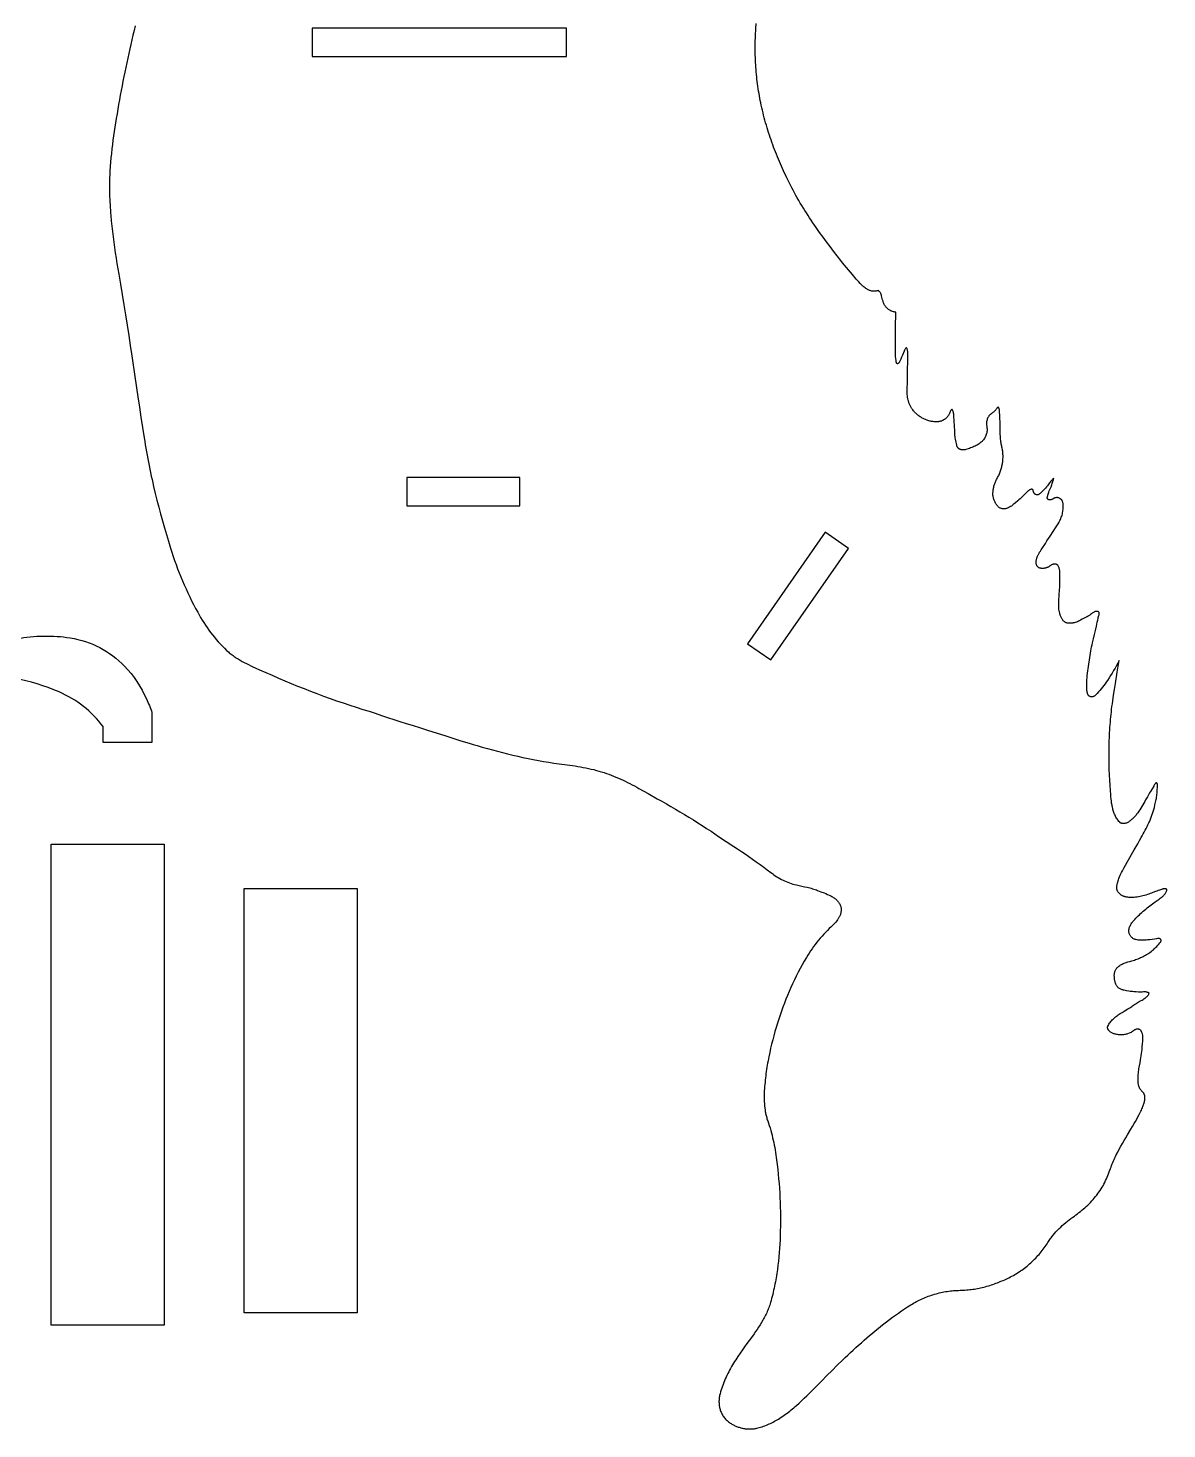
# Model space of a CAD drawing. Extents: x -1625 to 1409, y -1122 to 1412.
# Drawn here: x 163 to 646, y -1112 to -517 of the extents above; entities that cross this region are included whole.
import ezdxf

# ---------------------------------------------------------------- set-up
doc = ezdxf.new("R2010")
doc.units = 0
doc.header["$MEASUREMENT"] = 0
doc.layers.get('0').update_dxf_attribs({"linetype": 'CONTINUOUS'})

msp = doc.modelspace()

# ---------------------------------------------------------------- linework, layer by layer
msp.add_lwpolyline([(208.51, -516.53), (208.04, -518.48), (207.57, -520.43), (207.12, -522.38), (206.67, -524.33), (206.23, -526.28), (205.79, -528.23), (205.37, -530.19), (204.95, -532.15), (204.54, -534.11), (204.13, -536.07), (203.74, -538.03), (203.35, -539.99), (202.96, -541.96), (202.59, -543.93), (202.22, -545.89), (201.86, -547.86), (201.5, -549.83), (201.16, -551.81), (200.82, -553.78), (200.49, -555.75), (200.18, -557.6), (199.89, -559.44), (199.61, -561.29), (199.34, -563.14), (199.08, -565), (198.84, -566.85), (198.62, -568.71), (198.41, -570.56), (198.23, -572.42), (198.06, -574.28), (197.92, -576.15), (197.81, -578.01), (197.72, -579.88), (197.69, -580.81), (197.66, -581.75), (197.64, -582.68), (197.63, -583.62), (197.62, -584.55), (197.63, -585.49), (197.64, -586.63), (197.66, -587.78), (197.69, -588.92), (197.74, -590.06), (197.79, -591.2), (197.84, -592.35), (197.91, -593.49), (197.99, -594.63), (198.07, -595.77), (198.16, -596.9), (198.36, -599.18), (198.59, -601.45), (198.84, -603.73), (199.12, -605.99), (199.42, -608.26), (199.74, -610.52), (200.08, -612.79), (200.43, -615.04), (200.8, -617.3), (201.18, -619.56), (201.58, -621.81), (202.32, -626.13), (203.05, -630.46), (203.76, -634.79), (204.45, -639.12), (205.13, -643.46), (205.8, -647.8), (206.46, -652.14), (207.11, -656.48), (208.39, -665.17), (209.68, -673.85), (210.33, -678.19), (210.98, -682.53), (211.65, -686.87), (212.32, -691.2), (212.56, -692.69), (212.81, -694.17), (213.06, -695.65), (213.32, -697.14), (213.59, -698.62), (213.87, -700.1), (214.15, -701.58), (214.45, -703.05), (214.75, -704.53), (215.05, -706), (215.37, -707.48), (215.69, -708.95), (216.02, -710.42), (216.36, -711.89), (217.05, -714.82), (217.77, -717.74), (218.51, -720.66), (219.29, -723.57), (220.08, -726.48), (220.9, -729.38), (221.75, -732.27), (222.61, -735.15), (223.5, -738.02), (224.07, -739.78), (224.65, -741.54), (225.26, -743.29), (225.88, -745.04), (226.53, -746.77), (227.2, -748.5), (227.89, -750.23), (228.6, -751.94), (229.33, -753.64), (230.08, -755.34), (230.85, -757.03), (231.65, -758.7), (232.46, -760.36), (233.3, -762.02), (234.15, -763.66), (235.03, -765.29), (235.65, -766.39), (236.29, -767.49), (236.95, -768.58), (237.63, -769.65), (238.32, -770.72), (239.04, -771.77), (239.78, -772.8), (240.53, -773.83), (241.31, -774.84), (242.11, -775.83), (242.92, -776.81), (243.76, -777.76), (244.61, -778.71), (245.49, -779.63), (246.38, -780.53), (247.3, -781.42), (247.67, -781.77), (248.05, -782.1), (248.43, -782.43), (248.82, -782.75), (249.22, -783.06), (249.62, -783.37), (250.03, -783.67), (250.44, -783.96), (250.86, -784.25), (251.28, -784.53), (252.14, -785.07), (253.01, -785.59), (253.89, -786.09), (254.79, -786.57), (255.69, -787.03), (256.6, -787.49), (257.52, -787.93), (258.44, -788.36), (259.37, -788.79), (261.21, -789.63), (263.89, -790.83), (266.58, -792.01), (269.28, -793.18), (271.98, -794.33), (274.7, -795.46), (277.42, -796.57), (280.15, -797.67), (282.89, -798.74), (285.64, -799.78), (288.4, -800.81), (291.16, -801.82), (293.94, -802.8), (296.72, -803.75), (299.5, -804.68), (302.3, -805.59), (305.11, -806.47), (307.73, -807.29), (310.34, -808.13), (312.96, -808.99), (315.57, -809.85), (318.18, -810.7), (320.79, -811.56), (323.41, -812.4), (326.03, -813.22), (329.48, -814.29), (332.93, -815.38), (339.81, -817.58), (343.26, -818.68), (346.7, -819.76), (350.16, -820.82), (351.89, -821.34), (353.62, -821.85), (355.75, -822.46), (357.9, -823.07), (360.04, -823.66), (362.19, -824.23), (364.35, -824.79), (366.51, -825.33), (368.67, -825.85), (370.84, -826.35), (373.01, -826.83), (375.19, -827.29), (377.37, -827.73), (379.56, -828.14), (381.75, -828.53), (383.95, -828.89), (386.15, -829.22), (387.25, -829.38), (388.35, -829.53), (390.63, -829.83), (392.9, -830.14), (394.03, -830.31), (395.16, -830.48), (396.3, -830.67), (397.42, -830.86), (398.55, -831.07), (399.67, -831.29), (400.79, -831.52), (401.91, -831.77), (403.03, -832.04), (404.14, -832.33), (405.24, -832.64), (406.34, -832.97), (407.38, -833.3), (408.41, -833.65), (409.43, -834.02), (410.45, -834.4), (411.46, -834.8), (412.46, -835.21), (413.46, -835.63), (414.45, -836.07), (415.44, -836.52), (416.41, -836.98), (417.39, -837.46), (418.36, -837.94), (419.32, -838.44), (420.28, -838.94), (421.24, -839.46), (422.19, -839.98), (426.08, -842.16), (429.95, -844.35), (431.89, -845.45), (433.82, -846.56), (435.74, -847.67), (437.66, -848.79), (439.58, -849.93), (441.48, -851.07), (443.38, -852.22), (445.28, -853.39), (447.16, -854.57), (449.04, -855.76), (450.91, -856.97), (452.77, -858.2), (455.99, -860.33), (459.22, -862.46), (462.44, -864.59), (464.04, -865.66), (465.64, -866.73), (467.24, -867.81), (468.83, -868.9), (470.41, -870), (471.99, -871.11), (473.55, -872.24), (475.11, -873.38), (476.65, -874.54), (478.18, -875.71), (478.79, -876.16), (479.4, -876.61), (480.03, -877.03), (480.67, -877.45), (481.31, -877.84), (481.97, -878.22), (482.64, -878.58), (483.31, -878.92), (484, -879.25), (484.69, -879.55), (485.39, -879.84), (486.09, -880.1), (486.81, -880.34), (487.53, -880.57), (488.25, -880.76), (488.98, -880.94), (490.11, -881.19), (491.27, -881.43), (492.43, -881.68), (493.59, -881.95), (494.17, -882.09), (494.74, -882.23), (495.3, -882.38), (495.86, -882.54), (496.4, -882.71), (496.93, -882.88), (497.45, -883.07), (497.95, -883.27), (498.62, -883.53), (499.31, -883.8), (500.75, -884.34), (501.48, -884.63), (502.21, -884.94), (502.92, -885.27), (503.28, -885.44), (503.62, -885.62), (503.96, -885.81), (504.3, -886), (504.62, -886.21), (504.94, -886.42), (505.25, -886.64), (505.54, -886.88), (505.83, -887.12), (506.1, -887.37), (506.36, -887.64), (506.6, -887.92), (506.83, -888.21), (507.04, -888.52), (507.23, -888.84), (507.41, -889.17), (507.57, -889.52), (507.7, -889.88), (507.79, -890.16), (507.86, -890.44), (507.91, -890.72), (507.95, -891), (507.97, -891.28), (507.97, -891.56), (507.96, -891.84), (507.94, -892.12), (507.9, -892.39), (507.85, -892.67), (507.79, -892.94), (507.72, -893.21), (507.63, -893.48), (507.53, -893.74), (507.42, -894.01), (507.31, -894.27), (507.18, -894.53), (507.04, -894.78), (506.9, -895.04), (506.75, -895.28), (506.59, -895.53), (506.42, -895.77), (506.08, -896.24), (505.71, -896.69), (505.32, -897.13), (504.93, -897.54), (504.53, -897.93), (503.73, -898.69), (502.94, -899.46), (502.15, -900.25), (501.38, -901.06), (500.61, -901.88), (499.86, -902.71), (499.12, -903.56), (498.39, -904.42), (497.68, -905.29), (496.98, -906.18), (496.3, -907.08), (495.64, -907.99), (495, -908.91), (494.38, -909.84), (493.78, -910.79), (493.2, -911.74), (492.31, -913.29), (491.44, -914.85), (490.58, -916.43), (489.75, -918.02), (488.94, -919.62), (488.15, -921.24), (487.39, -922.87), (486.64, -924.5), (485.92, -926.15), (485.22, -927.81), (484.54, -929.47), (483.89, -931.15), (483.26, -932.83), (482.65, -934.52), (482.06, -936.21), (481.5, -937.91), (480.94, -939.65), (480.41, -941.39), (479.9, -943.14), (479.41, -944.91), (478.94, -946.67), (478.49, -948.45), (478.06, -950.23), (477.67, -952.02), (477.29, -953.81), (476.95, -955.6), (476.79, -956.5), (476.63, -957.41), (476.48, -958.31), (476.34, -959.21), (476.21, -960.11), (476.09, -961.02), (475.97, -961.92), (475.86, -962.83), (475.76, -963.74), (475.67, -964.64), (475.58, -965.55), (475.5, -966.46), (475.44, -967.37), (475.38, -968.29), (475.34, -969.21), (475.31, -970.13), (475.3, -971.05), (475.31, -971.97), (475.34, -972.89), (475.39, -973.81), (475.47, -974.73), (475.57, -975.64), (475.7, -976.55), (475.77, -977), (475.85, -977.45), (475.94, -977.9), (476.04, -978.35), (476.14, -978.79), (476.26, -979.24), (476.38, -979.68), (476.51, -980.12), (476.65, -980.56), (476.8, -981), (477.14, -982.01), (477.47, -983.03), (477.79, -984.05), (478.09, -985.08), (478.37, -986.1), (478.64, -987.14), (478.89, -988.17), (479.13, -989.21), (479.36, -990.25), (479.57, -991.3), (479.77, -992.34), (479.96, -993.39), (480.13, -994.45), (480.3, -995.5), (480.45, -996.56), (480.59, -997.62), (480.84, -999.62), (481.07, -1001.62), (481.28, -1003.62), (481.46, -1005.62), (481.63, -1007.63), (481.77, -1009.63), (481.9, -1011.64), (482, -1013.65), (482.09, -1015.66), (482.15, -1017.67), (482.19, -1019.68), (482.22, -1021.69), (482.22, -1023.7), (482.21, -1025.71), (482.17, -1027.73), (482.12, -1029.74), (482.05, -1031.54), (481.97, -1033.34), (481.86, -1035.13), (481.72, -1036.93), (481.56, -1038.71), (481.38, -1040.5), (481.17, -1042.28), (480.94, -1044.06), (480.68, -1045.83), (480.54, -1046.72), (480.39, -1047.6), (480.23, -1048.49), (480.07, -1049.37), (479.9, -1050.25), (479.72, -1051.13), (479.54, -1052.01), (479.34, -1052.89), (479.14, -1053.77), (478.93, -1054.64), (478.72, -1055.52), (478.49, -1056.39), (478.26, -1057.26), (478.01, -1058.13), (477.85, -1058.69), (477.67, -1059.24), (477.49, -1059.79), (477.29, -1060.34), (477.08, -1060.88), (476.86, -1061.41), (476.63, -1061.94), (476.39, -1062.47), (476.15, -1063), (475.89, -1063.52), (475.63, -1064.03), (475.36, -1064.54), (475.09, -1065.05), (474.8, -1065.56), (474.22, -1066.56), (473.61, -1067.55), (472.98, -1068.53), (472.34, -1069.49), (471.68, -1070.45), (471.01, -1071.4), (470.34, -1072.34), (468.99, -1074.2), (468.02, -1075.53), (467.04, -1076.88), (466.07, -1078.25), (465.11, -1079.63), (464.17, -1081.02), (463.7, -1081.72), (463.25, -1082.43), (462.8, -1083.14), (462.35, -1083.86), (461.92, -1084.58), (461.49, -1085.31), (461.07, -1086.04), (460.67, -1086.77), (460.27, -1087.51), (459.88, -1088.25), (459.51, -1089), (459.15, -1089.76), (458.81, -1090.52), (458.47, -1091.28), (458.16, -1092.05), (457.86, -1092.83), (457.57, -1093.61), (457.3, -1094.4), (457.05, -1095.19), (456.82, -1095.99), (456.61, -1096.8), (456.42, -1097.61), (456.34, -1097.99), (456.28, -1098.37), (456.22, -1098.75), (456.18, -1099.14), (456.16, -1099.53), (456.14, -1099.92), (456.14, -1100.31), (456.16, -1100.7), (456.18, -1101.09), (456.22, -1101.48), (456.27, -1101.87), (456.33, -1102.25), (456.41, -1102.63), (456.49, -1103.01), (456.59, -1103.38), (456.71, -1103.74), (456.85, -1104.16), (457.01, -1104.57), (457.2, -1104.97), (457.4, -1105.36), (457.61, -1105.75), (457.85, -1106.13), (458.09, -1106.49), (458.36, -1106.85), (458.63, -1107.2), (458.93, -1107.54), (459.23, -1107.86), (459.55, -1108.17), (459.88, -1108.46), (460.22, -1108.74), (460.57, -1109.01), (460.94, -1109.26), (461.25, -1109.46), (461.58, -1109.66), (461.91, -1109.84), (462.24, -1110.02), (462.58, -1110.19), (462.93, -1110.36), (463.27, -1110.51), (463.63, -1110.66), (463.98, -1110.79), (464.34, -1110.92), (464.7, -1111.04), (465.07, -1111.15), (465.43, -1111.26), (465.8, -1111.35), (466.17, -1111.43), (466.55, -1111.51), (466.92, -1111.57), (467.3, -1111.63), (467.68, -1111.67), (468.06, -1111.71), (468.44, -1111.74), (468.82, -1111.75), (469.2, -1111.76), (469.57, -1111.75), (469.95, -1111.74), (470.33, -1111.72), (470.71, -1111.68), (471.09, -1111.63), (471.46, -1111.58), (471.84, -1111.51), (472.21, -1111.43), (472.58, -1111.34), (473.2, -1111.17), (473.82, -1110.99), (474.43, -1110.8), (475.04, -1110.59), (475.64, -1110.37), (476.24, -1110.14), (476.83, -1109.9), (477.42, -1109.64), (478, -1109.38), (478.58, -1109.1), (479.15, -1108.81), (479.72, -1108.51), (480.28, -1108.2), (480.84, -1107.88), (481.39, -1107.54), (481.94, -1107.2), (482.57, -1106.79), (483.19, -1106.37), (483.8, -1105.94), (484.41, -1105.51), (485.01, -1105.06), (485.61, -1104.61), (486.19, -1104.15), (486.78, -1103.68), (487.35, -1103.21), (487.93, -1102.73), (488.49, -1102.24), (489.06, -1101.75), (490.17, -1100.75), (491.26, -1099.74), (492.35, -1098.7), (493.42, -1097.66), (494.48, -1096.6), (495.54, -1095.54), (497.64, -1093.41), (499.74, -1091.28), (501.93, -1089.08), (504.13, -1086.89), (506.34, -1084.71), (508.57, -1082.55), (509.69, -1081.47), (510.82, -1080.4), (511.95, -1079.34), (513.08, -1078.28), (514.23, -1077.23), (515.37, -1076.19), (516.53, -1075.15), (517.69, -1074.13), (518.86, -1073.11), (520.04, -1072.1), (521.22, -1071.09), (522.41, -1070.1), (523.61, -1069.12), (524.82, -1068.15), (526.04, -1067.19), (527.27, -1066.24), (528.51, -1065.31), (529.75, -1064.39), (531.01, -1063.48), (532.28, -1062.58), (533.56, -1061.7), (534.85, -1060.83), (536.15, -1059.98), (537.46, -1059.14), (538.05, -1058.77), (538.65, -1058.42), (539.25, -1058.07), (539.86, -1057.74), (540.48, -1057.42), (541.1, -1057.11), (541.72, -1056.8), (542.35, -1056.51), (542.99, -1056.23), (543.63, -1055.97), (544.27, -1055.71), (544.92, -1055.46), (545.57, -1055.23), (546.22, -1055), (546.88, -1054.79), (547.54, -1054.59), (548.21, -1054.4), (548.87, -1054.22), (549.55, -1054.05), (550.22, -1053.89), (550.9, -1053.75), (551.57, -1053.62), (552.26, -1053.49), (552.94, -1053.38), (553.62, -1053.28), (554.31, -1053.2), (555, -1053.12), (555.69, -1053.06), (556.38, -1053), (557.07, -1052.96), (557.77, -1052.94), (558.46, -1052.92), (559.13, -1052.9), (559.81, -1052.88), (560.48, -1052.84), (561.15, -1052.79), (561.82, -1052.73), (562.49, -1052.65), (563.15, -1052.57), (563.82, -1052.48), (564.49, -1052.38), (565.15, -1052.27), (565.81, -1052.14), (566.47, -1052.01), (567.13, -1051.87), (567.79, -1051.72), (568.44, -1051.56), (569.1, -1051.39), (569.75, -1051.21), (570.4, -1051.02), (571.04, -1050.83), (571.69, -1050.62), (572.33, -1050.41), (572.96, -1050.19), (573.6, -1049.96), (574.23, -1049.72), (574.86, -1049.48), (575.48, -1049.23), (576.1, -1048.97), (576.72, -1048.71), (577.33, -1048.43), (577.94, -1048.15), (578.54, -1047.87), (579.15, -1047.58), (579.77, -1047.26), (580.39, -1046.93), (581.01, -1046.59), (581.62, -1046.24), (582.23, -1045.88), (582.82, -1045.51), (583.42, -1045.13), (584, -1044.73), (584.58, -1044.33), (585.16, -1043.92), (585.72, -1043.49), (586.28, -1043.06), (586.83, -1042.62), (587.38, -1042.16), (587.92, -1041.7), (588.44, -1041.23), (588.97, -1040.75), (589.48, -1040.26), (589.98, -1039.76), (590.48, -1039.26), (590.96, -1038.74), (591.44, -1038.22), (591.91, -1037.69), (592.37, -1037.15), (592.82, -1036.6), (593.26, -1036.05), (593.69, -1035.49), (594.11, -1034.92), (594.52, -1034.34), (594.92, -1033.76), (595.3, -1033.17), (595.68, -1032.58), (595.93, -1032.18), (596.19, -1031.78), (596.46, -1031.39), (596.73, -1031.01), (597, -1030.63), (597.29, -1030.25), (597.87, -1029.51), (598.47, -1028.79), (599.09, -1028.09), (599.74, -1027.4), (600.4, -1026.73), (601.08, -1026.08), (601.77, -1025.44), (602.48, -1024.82), (603.21, -1024.21), (603.94, -1023.62), (604.69, -1023.04), (605.45, -1022.48), (606.21, -1021.93), (606.88, -1021.46), (607.54, -1020.97), (608.19, -1020.48), (608.84, -1019.98), (609.48, -1019.47), (610.11, -1018.95), (610.73, -1018.42), (611.35, -1017.88), (611.95, -1017.33), (612.55, -1016.77), (613.13, -1016.19), (613.7, -1015.61), (614.27, -1015.02), (614.82, -1014.41), (615.35, -1013.8), (615.88, -1013.17), (616.38, -1012.54), (616.86, -1011.9), (617.33, -1011.25), (617.78, -1010.59), (618.22, -1009.91), (618.64, -1009.23), (619.04, -1008.54), (619.43, -1007.84), (619.8, -1007.12), (620.16, -1006.41), (620.5, -1005.68), (620.83, -1004.95), (621.14, -1004.21), (621.43, -1003.46), (621.71, -1002.7), (621.98, -1001.95), (622.2, -1001.29), (622.44, -1000.63), (622.69, -999.98), (622.95, -999.33), (623.22, -998.68), (623.49, -998.04), (623.78, -997.41), (624.07, -996.77), (624.37, -996.14), (624.67, -995.51), (625.3, -994.27), (625.96, -993.03), (626.63, -991.81), (627.31, -990.59), (628.01, -989.37), (628.72, -988.17), (629.44, -986.96), (630.87, -984.56), (631.58, -983.37), (632.28, -982.17), (632.82, -981.24), (633.35, -980.3), (633.87, -979.35), (634.37, -978.39), (634.85, -977.43), (635.08, -976.94), (635.3, -976.45), (635.52, -975.97), (635.72, -975.48), (635.92, -974.99), (636.11, -974.49), (636.23, -974.14), (636.36, -973.77), (636.47, -973.39), (636.58, -973.01), (636.67, -972.62), (636.75, -972.23), (636.8, -971.84), (636.83, -971.46), (636.83, -971.26), (636.83, -971.07), (636.81, -970.88), (636.79, -970.7), (636.77, -970.51), (636.73, -970.33), (636.68, -970.15), (636.63, -969.97), (636.56, -969.8), (636.48, -969.62), (636.39, -969.46), (636.29, -969.29), (636.18, -969.13), (636.06, -968.98), (635.92, -968.83), (635.77, -968.68), (635.57, -968.5), (635.39, -968.31), (635.22, -968.12), (635.06, -967.92), (634.92, -967.72), (634.79, -967.52), (634.66, -967.31), (634.55, -967.1), (634.45, -966.88), (634.36, -966.66), (634.28, -966.43), (634.21, -966.2), (634.15, -965.96), (634.1, -965.72), (634.06, -965.47), (634.02, -965.22), (633.96, -964.57), (633.92, -963.93), (633.9, -963.3), (633.9, -962.66), (633.93, -962.04), (633.97, -961.41), (634.03, -960.79), (634.1, -960.16), (634.19, -959.54), (634.29, -958.92), (634.39, -958.3), (634.51, -957.68), (634.75, -956.43), (634.99, -955.18), (635.15, -954.29), (635.29, -953.4), (635.41, -952.52), (635.51, -951.64), (635.61, -950.75), (635.69, -949.86), (635.85, -948.07), (635.9, -947.45), (635.95, -946.83), (635.97, -946.22), (635.97, -945.91), (635.96, -945.61), (635.95, -945.31), (635.92, -945), (635.87, -944.7), (635.81, -944.4), (635.74, -944.09), (635.65, -943.79), (635.54, -943.49), (635.41, -943.18), (635.36, -943.07), (635.29, -942.96), (635.23, -942.86), (635.16, -942.77), (635.08, -942.68), (635, -942.6), (634.91, -942.52), (634.82, -942.45), (634.63, -942.33), (634.43, -942.23), (634.22, -942.16), (634, -942.12), (633.77, -942.09), (633.55, -942.1), (633.32, -942.12), (633.09, -942.17), (632.87, -942.25), (632.66, -942.35), (632.45, -942.47), (632.26, -942.62), (632.1, -942.75), (631.94, -942.87), (631.61, -943.1), (631.27, -943.3), (630.92, -943.48), (630.56, -943.64), (630.2, -943.8), (629.49, -944.09), (629.16, -944.2), (628.83, -944.3), (628.48, -944.38), (628.13, -944.44), (627.76, -944.49), (627.4, -944.52), (627.03, -944.54), (626.66, -944.54), (626.29, -944.53), (625.92, -944.51), (625.56, -944.48), (625.2, -944.43), (624.86, -944.38), (624.52, -944.31), (624.2, -944.24), (623.89, -944.16), (623.64, -944.08), (623.37, -943.98), (623.1, -943.86), (622.82, -943.71), (622.54, -943.55), (622.26, -943.36), (622, -943.17), (621.76, -942.95), (621.54, -942.73), (621.44, -942.61), (621.34, -942.49), (621.26, -942.37), (621.19, -942.24), (621.12, -942.12), (621.07, -941.99), (621.03, -941.86), (621, -941.72), (620.98, -941.59), (620.97, -941.45), (620.98, -941.32), (621.01, -941.18), (621.05, -941.04), (621.11, -940.91), (621.33, -940.48), (621.56, -940.06), (621.82, -939.66), (622.09, -939.28), (622.38, -938.91), (622.68, -938.55), (622.99, -938.21), (623.32, -937.88), (623.66, -937.55), (624.02, -937.24), (624.38, -936.94), (624.75, -936.65), (625.13, -936.36), (625.52, -936.08), (625.91, -935.81), (626.31, -935.55), (627.13, -935.03), (627.95, -934.53), (629.6, -933.54), (630.42, -933.04), (631.21, -932.53), (631.6, -932.27), (631.98, -932.01), (632.36, -931.74), (632.72, -931.46), (632.9, -931.32), (633.09, -931.19), (633.48, -930.94), (633.89, -930.69), (634.31, -930.46), (635.16, -930), (635.59, -929.77), (636.01, -929.53), (636.42, -929.28), (636.81, -929.01), (637.01, -928.87), (637.19, -928.73), (637.37, -928.57), (637.54, -928.42), (637.71, -928.25), (637.87, -928.08), (638.02, -927.9), (638.16, -927.71), (638.29, -927.51), (638.41, -927.3), (638.53, -927.08), (638.63, -926.86), (638.49, -926.77), (638.35, -926.69), (638.21, -926.62), (638.06, -926.56), (637.92, -926.51), (637.76, -926.47), (637.61, -926.43), (637.46, -926.4), (637.14, -926.36), (636.83, -926.34), (636.51, -926.34), (636.19, -926.36), (635.67, -926.38), (635.16, -926.38), (634.65, -926.38), (634.14, -926.37), (633.12, -926.32), (632.08, -926.26), (631.57, -926.22), (631.05, -926.16), (630.55, -926.09), (630.04, -926), (629.04, -925.81), (628.03, -925.61), (627.73, -925.55), (627.43, -925.49), (627.14, -925.41), (626.85, -925.31), (626.57, -925.2), (626.3, -925.07), (626.04, -924.92), (625.78, -924.74), (625.53, -924.53), (625.3, -924.3), (625.1, -924.06), (624.91, -923.81), (624.75, -923.54), (624.6, -923.27), (624.47, -922.98), (624.36, -922.69), (624.26, -922.39), (624.17, -922.08), (624.09, -921.78), (624.03, -921.46), (623.98, -921.15), (623.93, -920.83), (623.87, -920.2), (623.85, -919.92), (623.83, -919.63), (623.83, -919.34), (623.84, -919.05), (623.87, -918.76), (623.9, -918.48), (623.95, -918.19), (624.01, -917.91), (624.09, -917.63), (624.18, -917.36), (624.29, -917.1), (624.42, -916.85), (624.56, -916.6), (624.73, -916.37), (624.91, -916.14), (625.12, -915.93), (625.44, -915.64), (625.77, -915.37), (626.12, -915.13), (626.48, -914.9), (626.85, -914.69), (627.22, -914.5), (627.61, -914.33), (628, -914.17), (628.4, -914.02), (628.8, -913.88), (629.2, -913.74), (629.61, -913.62), (630.43, -913.38), (631.25, -913.16), (631.79, -913), (632.34, -912.83), (632.88, -912.64), (633.41, -912.45), (633.95, -912.25), (634.48, -912.03), (635, -911.8), (635.52, -911.56), (636.03, -911.31), (636.54, -911.05), (637.04, -910.77), (637.54, -910.49), (638.02, -910.19), (638.5, -909.88), (638.97, -909.56), (639.44, -909.23), (639.69, -909.04), (639.95, -908.83), (640.19, -908.63), (640.44, -908.41), (640.91, -907.97), (641.37, -907.51), (641.82, -907.04), (642.25, -906.55), (642.67, -906.06), (643.08, -905.56), (643.3, -905.31), (643.41, -905.18), (643.51, -905.05), (643.59, -904.91), (643.62, -904.83), (643.65, -904.75), (643.67, -904.67), (643.68, -904.59), (643.68, -904.5), (643.67, -904.4), (643.65, -904.3), (643.62, -904.21), (643.58, -904.12), (643.53, -904.05), (643.48, -903.98), (643.41, -903.92), (643.35, -903.87), (643.27, -903.82), (643.2, -903.78), (643.11, -903.75), (642.94, -903.7), (642.76, -903.68), (642.58, -903.67), (642.35, -903.68), (642.13, -903.7), (641.68, -903.76), (640.81, -903.9), (639.84, -904.04), (638.87, -904.17), (637.89, -904.28), (637.39, -904.32), (636.9, -904.36), (636.4, -904.38), (635.91, -904.39), (635.42, -904.39), (634.92, -904.38), (634.44, -904.35), (633.95, -904.31), (633.47, -904.24), (632.99, -904.16), (632.72, -904.1), (632.45, -904.01), (632.2, -903.89), (631.95, -903.76), (631.71, -903.61), (631.49, -903.44), (631.27, -903.25), (631.07, -903.04), (630.89, -902.83), (630.72, -902.6), (630.56, -902.36), (630.42, -902.11), (630.3, -901.85), (630.2, -901.59), (630.12, -901.32), (630.06, -901.05), (630.03, -900.86), (630.01, -900.67), (630.01, -900.48), (630.01, -900.29), (630.02, -900.11), (630.04, -899.92), (630.07, -899.73), (630.1, -899.55), (630.15, -899.36), (630.2, -899.18), (630.32, -898.81), (630.47, -898.45), (630.65, -898.1), (630.84, -897.75), (631.05, -897.41), (631.27, -897.08), (631.5, -896.76), (631.74, -896.44), (631.99, -896.14), (632.24, -895.85), (632.49, -895.57), (632.96, -895.06), (633.44, -894.55), (633.94, -894.05), (634.46, -893.56), (634.99, -893.07), (635.52, -892.58), (636.07, -892.11), (636.63, -891.63), (637.19, -891.17), (637.75, -890.71), (638.89, -889.81), (640.03, -888.93), (641.16, -888.08), (641.57, -887.78), (641.99, -887.49), (642.87, -886.92), (643.3, -886.62), (643.73, -886.32), (644.14, -886.01), (644.33, -885.84), (644.52, -885.67), (644.75, -885.45), (644.97, -885.21), (645.18, -884.95), (645.37, -884.68), (645.55, -884.41), (645.72, -884.12), (645.87, -883.84), (646, -883.56), (646.08, -883.36), (646.13, -883.24), (646.16, -883.13), (646.17, -883.02), (646.16, -882.92), (646.15, -882.88), (646.12, -882.84), (646.09, -882.8), (646.05, -882.77), (645.89, -882.68), (645.74, -882.62), (645.58, -882.58), (645.42, -882.55), (645.26, -882.55), (645.1, -882.55), (644.94, -882.57), (644.78, -882.6), (644.61, -882.64), (644.45, -882.69), (644.12, -882.79), (643.8, -882.9), (643.49, -883), (642.93, -883.18), (642.37, -883.37), (641.82, -883.57), (641.27, -883.78), (640.17, -884.22), (639.62, -884.43), (639.07, -884.64), (638.47, -884.86), (637.86, -885.06), (637.24, -885.26), (636.62, -885.44), (636, -885.61), (635.37, -885.76), (634.74, -885.9), (634.1, -886.02), (633.47, -886.11), (632.83, -886.19), (632.19, -886.24), (631.55, -886.27), (630.9, -886.27), (630.58, -886.26), (630.26, -886.24), (629.94, -886.21), (629.62, -886.18), (629.29, -886.14), (628.97, -886.09), (628.76, -886.06), (628.56, -886.01), (628.35, -885.96), (628.14, -885.89), (627.94, -885.83), (627.74, -885.75), (627.54, -885.66), (627.35, -885.57), (627.16, -885.48), (626.98, -885.37), (626.8, -885.26), (626.62, -885.14), (626.45, -885.02), (626.29, -884.88), (626.13, -884.75), (625.98, -884.6), (625.84, -884.45), (625.7, -884.3), (625.58, -884.14), (625.46, -883.97), (625.35, -883.8), (625.25, -883.63), (625.17, -883.44), (625.09, -883.26), (625.02, -883.07), (624.97, -882.87), (624.92, -882.67), (624.89, -882.46), (624.88, -882.26), (624.87, -882.04), (624.88, -881.83), (624.9, -881.6), (624.96, -881.24), (625.02, -880.88), (625.09, -880.52), (625.17, -880.17), (625.26, -879.82), (625.35, -879.48), (625.45, -879.14), (625.56, -878.81), (625.79, -878.15), (626.05, -877.5), (626.33, -876.86), (626.63, -876.24), (626.94, -875.62), (627.26, -875), (627.6, -874.39), (627.94, -873.78), (628.64, -872.56), (629.34, -871.32), (632.27, -866.06), (633.74, -863.44), (634.48, -862.13), (635.23, -860.82), (635.66, -860.06), (636.09, -859.3), (636.51, -858.54), (636.93, -857.76), (637.33, -856.99), (637.72, -856.21), (638.1, -855.43), (638.47, -854.64), (638.83, -853.84), (639.16, -853.04), (639.49, -852.23), (639.79, -851.41), (640.08, -850.59), (640.35, -849.76), (640.6, -848.92), (640.82, -848.07), (641.09, -846.97), (641.34, -845.87), (641.46, -845.32), (641.56, -844.76), (641.66, -844.21), (641.75, -843.65), (641.83, -843.09), (641.91, -842.53), (641.97, -841.98), (642.02, -841.42), (642.05, -840.85), (642.08, -840.29), (642.09, -839.73), (642.09, -839.16), (642.09, -838.94), (642.11, -838.72), (642.12, -838.5), (642.11, -838.29), (642.1, -838.19), (642.08, -838.09), (642.04, -837.99), (642, -837.9), (641.94, -837.82), (641.86, -837.74), (641.77, -837.67), (641.66, -837.61), (641.55, -837.66), (641.45, -837.71), (641.36, -837.78), (641.28, -837.85), (641.2, -837.93), (641.13, -838.02), (641, -838.2), (640.88, -838.4), (640.76, -838.61), (640.65, -838.81), (640.54, -839.01), (639.84, -840.11), (639.14, -841.24), (638.8, -841.81), (638.47, -842.38), (638.15, -842.95), (637.85, -843.52), (637.13, -844.89), (636.76, -845.59), (636.37, -846.29), (635.98, -846.98), (635.57, -847.67), (635.14, -848.36), (634.71, -849.03), (634.25, -849.7), (633.78, -850.34), (633.3, -850.97), (633.05, -851.28), (632.79, -851.58), (632.53, -851.88), (632.27, -852.17), (632, -852.45), (631.72, -852.72), (631.44, -852.99), (631.16, -853.25), (630.87, -853.5), (630.57, -853.75), (630.34, -853.92), (630.08, -854.1), (629.82, -854.26), (629.53, -854.41), (629.24, -854.55), (628.94, -854.67), (628.64, -854.77), (628.33, -854.85), (628.03, -854.9), (627.88, -854.92), (627.73, -854.93), (627.58, -854.93), (627.43, -854.92), (627.29, -854.9), (627.14, -854.88), (627, -854.85), (626.87, -854.8), (626.73, -854.75), (626.6, -854.69), (626.48, -854.62), (626.36, -854.53), (626.24, -854.44), (626.13, -854.33), (625.82, -853.99), (625.53, -853.64), (625.26, -853.29), (625.01, -852.92), (624.77, -852.55), (624.54, -852.17), (624.33, -851.78), (624.14, -851.38), (623.96, -850.98), (623.79, -850.57), (623.64, -850.16), (623.5, -849.74), (623.37, -849.32), (623.25, -848.89), (623.14, -848.45), (623.03, -848.02), (622.94, -847.58), (622.86, -847.13), (622.78, -846.69), (622.71, -846.24), (622.6, -845.34), (622.5, -844.44), (622.41, -843.53), (622.34, -842.63), (622.2, -840.85), (622.04, -838.65), (621.9, -836.44), (621.79, -834.22), (621.7, -832), (621.64, -829.77), (621.61, -827.53), (621.6, -825.3), (621.62, -823.06), (621.67, -820.82), (621.71, -819.71), (621.75, -818.59), (621.8, -817.47), (621.86, -816.35), (621.92, -815.24), (622, -814.12), (622.08, -813.01), (622.16, -811.9), (622.26, -810.79), (622.36, -809.68), (622.47, -808.58), (622.59, -807.47), (622.71, -806.37), (622.85, -805.27), (623.01, -804.06), (623.17, -802.84), (623.53, -800.4), (623.91, -797.96), (624.3, -795.51), (625.1, -790.62), (625.5, -788.18), (625.89, -785.75), (625.32, -786.84), (624.74, -787.91), (624.14, -788.97), (623.52, -790.02), (622.88, -791.06), (622.23, -792.1), (621.58, -793.13), (620.91, -794.16), (620.42, -794.9), (619.91, -795.63), (619.39, -796.34), (618.85, -797.04), (618.3, -797.73), (617.73, -798.41), (617.15, -799.08), (616.55, -799.74), (616.3, -800), (616.05, -800.25), (615.8, -800.49), (615.66, -800.6), (615.52, -800.7), (615.38, -800.8), (615.23, -800.88), (615.07, -800.96), (614.91, -801.02), (614.74, -801.07), (614.56, -801.1), (614.37, -801.12), (614.17, -801.12), (613.98, -801.11), (613.8, -801.08), (613.63, -801.04), (613.48, -800.98), (613.33, -800.92), (613.2, -800.84), (613.08, -800.75), (612.97, -800.65), (612.87, -800.54), (612.78, -800.42), (612.69, -800.29), (612.62, -800.16), (612.55, -800.01), (612.49, -799.86), (612.44, -799.71), (612.39, -799.55), (612.32, -799.21), (612.26, -798.86), (612.23, -798.5), (612.2, -798.14), (612.18, -797.43), (612.17, -796.76), (612.16, -795.84), (612.17, -794.92), (612.21, -793.98), (612.27, -793.04), (612.35, -792.09), (612.45, -791.14), (612.56, -790.18), (612.68, -789.22), (612.82, -788.26), (612.97, -787.31), (613.28, -785.4), (613.91, -781.69), (614.06, -780.84), (614.22, -779.98), (614.4, -779.11), (614.59, -778.23), (614.99, -776.47), (615.41, -774.7), (615.83, -772.94), (616.24, -771.19), (616.43, -770.33), (616.62, -769.47), (616.8, -768.62), (616.96, -767.79), (617, -767.61), (617.05, -767.42), (617.18, -767.01), (617.31, -766.6), (617.37, -766.39), (617.41, -766.19), (617.44, -765.99), (617.46, -765.81), (617.45, -765.63), (617.44, -765.55), (617.42, -765.47), (617.39, -765.39), (617.35, -765.32), (617.31, -765.25), (617.25, -765.19), (617.19, -765.13), (617.12, -765.08), (617.04, -765.04), (616.95, -765), (616.79, -764.95), (616.64, -764.91), (616.49, -764.89), (616.35, -764.88), (616.2, -764.88), (616.06, -764.89), (615.92, -764.92), (615.78, -764.95), (615.64, -765), (615.51, -765.05), (615.37, -765.11), (615.24, -765.17), (614.97, -765.33), (614.71, -765.5), (614.46, -765.69), (614.2, -765.88), (613.7, -766.28), (613.45, -766.47), (613.19, -766.65), (612.94, -766.8), (612.68, -766.94), (612.28, -767.13), (611.89, -767.33), (611.08, -767.76), (610.26, -768.21), (609.43, -768.66), (609.01, -768.87), (608.59, -769.07), (608.16, -769.26), (607.73, -769.43), (607.29, -769.58), (606.85, -769.71), (606.41, -769.81), (606.18, -769.85), (605.95, -769.88), (605.52, -769.92), (605.08, -769.95), (604.86, -769.95), (604.64, -769.94), (604.42, -769.93), (604.21, -769.9), (603.99, -769.87), (603.78, -769.82), (603.57, -769.76), (603.37, -769.69), (603.18, -769.61), (602.99, -769.51), (602.81, -769.39), (602.63, -769.26), (602.41, -769.06), (602.2, -768.85), (602.01, -768.63), (601.83, -768.4), (601.66, -768.16), (601.51, -767.91), (601.37, -767.65), (601.24, -767.39), (601.12, -767.12), (601.01, -766.84), (600.91, -766.56), (600.81, -766.28), (600.73, -766), (600.66, -765.71), (600.53, -765.14), (600.44, -764.61), (600.36, -764.07), (600.31, -763.53), (600.28, -762.98), (600.26, -762.43), (600.25, -761.87), (600.26, -761.32), (600.27, -760.76), (600.3, -760.2), (600.33, -759.65), (600.42, -758.54), (600.5, -757.45), (600.59, -756.37), (600.64, -755.6), (600.67, -754.82), (600.7, -754.04), (600.73, -753.24), (600.76, -751.66), (600.78, -750.11), (600.78, -749.5), (600.78, -748.87), (600.76, -748.55), (600.74, -748.23), (600.71, -747.91), (600.67, -747.59), (600.62, -747.28), (600.56, -746.97), (600.48, -746.67), (600.39, -746.38), (600.28, -746.09), (600.15, -745.82), (600, -745.56), (599.83, -745.31), (599.76, -745.23), (599.69, -745.15), (599.61, -745.08), (599.52, -745.02), (599.43, -744.97), (599.33, -744.93), (599.23, -744.89), (599.12, -744.87), (598.9, -744.83), (598.67, -744.82), (598.43, -744.83), (598.18, -744.86), (597.94, -744.91), (597.7, -744.98), (597.46, -745.06), (597.23, -745.16), (597.02, -745.26), (596.83, -745.38), (596.65, -745.5), (596.5, -745.63), (596.36, -745.75), (596.2, -745.86), (596.04, -745.97), (595.86, -746.07), (595.67, -746.17), (595.48, -746.26), (595.28, -746.34), (595.07, -746.41), (594.85, -746.48), (594.63, -746.54), (594.41, -746.58), (594.18, -746.62), (593.96, -746.65), (593.73, -746.67), (593.5, -746.68), (593.28, -746.68), (593.05, -746.67), (592.84, -746.65), (592.62, -746.61), (592.41, -746.57), (592.21, -746.51), (592.02, -746.44), (591.84, -746.35), (591.67, -746.26), (591.51, -746.14), (591.36, -746.02), (591.22, -745.88), (591.1, -745.72), (591, -745.55), (590.91, -745.36), (590.84, -745.16), (590.79, -744.94), (590.74, -744.65), (590.72, -744.37), (590.7, -744.09), (590.7, -743.81), (590.72, -743.54), (590.75, -743.27), (590.79, -743), (590.84, -742.74), (590.9, -742.47), (590.98, -742.22), (591.06, -741.96), (591.16, -741.71), (591.26, -741.46), (591.37, -741.21), (591.49, -740.96), (591.62, -740.72), (591.89, -740.24), (592.17, -739.76), (592.47, -739.29), (592.79, -738.83), (593.41, -737.91), (593.72, -737.46), (594.01, -737), (594.64, -736.02), (595.28, -735.02), (596.59, -733.02), (597.9, -731.02), (599.19, -729.03), (599.46, -728.6), (599.73, -728.17), (599.99, -727.73), (600.25, -727.29), (600.49, -726.84), (600.72, -726.38), (600.94, -725.92), (601.15, -725.46), (601.34, -724.98), (601.51, -724.51), (601.66, -724.02), (601.79, -723.53), (601.9, -723.04), (601.99, -722.54), (602.05, -722.03), (602.08, -721.52), (602.11, -720.91), (602.13, -720.28), (602.14, -719.97), (602.14, -719.67), (602.12, -719.37), (602.09, -719.07), (602.04, -718.78), (601.97, -718.5), (601.87, -718.23), (601.81, -718.09), (601.75, -717.97), (601.68, -717.84), (601.6, -717.72), (601.51, -717.6), (601.41, -717.49), (601.3, -717.38), (601.19, -717.27), (601.06, -717.17), (600.93, -717.07), (600.73, -716.95), (600.52, -716.85), (600.32, -716.77), (600.11, -716.71), (599.9, -716.66), (599.69, -716.64), (599.48, -716.63), (599.27, -716.64), (599.06, -716.67), (598.85, -716.71), (598.65, -716.76), (598.45, -716.83), (598.25, -716.91), (598.06, -717), (597.87, -717.1), (597.69, -717.22), (597.58, -717.29), (597.45, -717.36), (597.32, -717.42), (597.18, -717.47), (597.04, -717.52), (596.9, -717.55), (596.76, -717.58), (596.61, -717.59), (596.47, -717.6), (596.33, -717.59), (596.19, -717.57), (596.06, -717.53), (595.93, -717.49), (595.81, -717.42), (595.69, -717.34), (595.59, -717.25), (595.52, -717.16), (595.47, -717.07), (595.43, -716.98), (595.41, -716.88), (595.4, -716.78), (595.4, -716.68), (595.41, -716.57), (595.43, -716.46), (595.48, -716.25), (595.55, -716.03), (595.62, -715.81), (595.69, -715.61), (595.82, -715.16), (595.96, -714.71), (596.11, -714.26), (596.27, -713.81), (596.62, -712.92), (596.98, -712.03), (597.33, -711.13), (597.5, -710.68), (597.66, -710.23), (597.81, -709.78), (597.95, -709.32), (598.08, -708.87), (598.19, -708.41), (598.01, -708.55), (597.84, -708.7), (597.67, -708.86), (597.51, -709.02), (597.2, -709.35), (596.9, -709.69), (596.62, -710.05), (596.35, -710.41), (595.81, -711.15), (595.44, -711.64), (595.04, -712.11), (594.64, -712.57), (594.22, -713.02), (593.78, -713.45), (593.35, -713.89), (592.46, -714.74), (592.32, -714.88), (592.17, -715.01), (592.02, -715.12), (591.86, -715.23), (591.69, -715.32), (591.51, -715.38), (591.41, -715.41), (591.31, -715.42), (591.21, -715.43), (591.11, -715.44), (590.93, -715.43), (590.76, -715.4), (590.6, -715.35), (590.45, -715.29), (590.3, -715.21), (590.17, -715.12), (590.04, -715.02), (589.93, -714.91), (589.83, -714.79), (589.74, -714.65), (589.66, -714.51), (589.59, -714.36), (589.54, -714.21), (589.5, -714.04), (589.48, -713.88), (589.48, -713.71), (589.47, -713.64), (589.46, -713.56), (589.43, -713.49), (589.4, -713.42), (589.35, -713.36), (589.3, -713.3), (589.24, -713.25), (589.18, -713.2), (589.11, -713.16), (589.04, -713.13), (588.96, -713.1), (588.89, -713.08), (588.81, -713.07), (588.73, -713.07), (588.66, -713.07), (588.58, -713.09), (588.41, -713.14), (588.23, -713.21), (588.06, -713.29), (587.9, -713.38), (587.74, -713.48), (587.58, -713.58), (587.43, -713.69), (587.28, -713.81), (586.99, -714.06), (586.71, -714.32), (586.18, -714.86), (585.83, -715.22), (585.47, -715.57), (585.11, -715.93), (584.75, -716.3), (584.53, -716.53), (584.31, -716.76), (583.84, -717.19), (583.37, -717.61), (582.88, -718.01), (581.9, -718.8), (581.41, -719.19), (580.92, -719.61), (580.56, -719.9), (580.19, -720.18), (579.81, -720.43), (579.42, -720.66), (579.01, -720.86), (578.8, -720.95), (578.59, -721.04), (578.37, -721.12), (578.15, -721.19), (577.92, -721.26), (577.69, -721.32), (577.45, -721.37), (577.21, -721.41), (576.96, -721.42), (576.72, -721.41), (576.48, -721.39), (576.25, -721.35), (576.01, -721.29), (575.79, -721.22), (575.57, -721.13), (575.35, -721.03), (575.14, -720.91), (574.94, -720.78), (574.75, -720.63), (574.57, -720.47), (574.4, -720.3), (574.24, -720.11), (574.02, -719.83), (573.82, -719.54), (573.62, -719.24), (573.44, -718.93), (573.26, -718.62), (573.1, -718.3), (572.96, -717.98), (572.83, -717.65), (572.71, -717.32), (572.6, -716.98), (572.52, -716.64), (572.45, -716.29), (572.39, -715.94), (572.36, -715.59), (572.34, -715.23), (572.34, -714.88), (572.36, -714.49), (572.39, -714.1), (572.42, -713.71), (572.47, -713.32), (572.52, -712.93), (572.59, -712.55), (572.67, -712.17), (572.76, -711.79), (572.86, -711.41), (572.97, -711.04), (573.09, -710.67), (573.23, -710.31), (573.38, -709.95), (573.54, -709.6), (573.72, -709.25), (573.91, -708.91), (574.14, -708.52), (574.35, -708.12), (574.55, -707.73), (574.75, -707.33), (574.94, -706.92), (575.11, -706.52), (575.28, -706.11), (575.44, -705.69), (575.59, -705.28), (575.73, -704.86), (575.86, -704.43), (575.98, -704.01), (576.09, -703.58), (576.19, -703.15), (576.28, -702.72), (576.36, -702.29), (576.43, -701.86), (576.49, -701.42), (576.53, -700.98), (576.57, -700.55), (576.6, -700.11), (576.62, -699.67), (576.62, -699.23), (576.62, -698.79), (576.6, -698.35), (576.57, -697.91), (576.53, -697.47), (576.48, -697.03), (576.42, -696.59), (576.35, -696.15), (576.26, -695.71), (576.17, -695.27), (576.07, -694.82), (575.97, -694.36), (575.89, -693.91), (575.82, -693.45), (575.75, -692.99), (575.69, -692.53), (575.6, -691.62), (575.53, -690.7), (575.47, -689.77), (575.44, -688.85), (575.42, -687.93), (575.39, -686.08), (575.36, -684.23), (575.34, -683.31), (575.3, -682.38), (575.24, -681.46), (575.17, -680.54), (575.15, -680.25), (575.13, -679.95), (575.11, -679.66), (575.08, -679.37), (575.03, -679.08), (575, -678.94), (574.95, -678.81), (574.9, -678.67), (574.84, -678.54), (574.76, -678.41), (574.67, -678.28), (574.58, -678.29), (574.5, -678.31), (574.43, -678.34), (574.36, -678.37), (574.3, -678.41), (574.24, -678.46), (574.14, -678.57), (574.04, -678.69), (573.95, -678.82), (573.86, -678.96), (573.77, -679.09), (573.56, -679.36), (573.33, -679.62), (573.09, -679.87), (572.84, -680.11), (572.57, -680.33), (572.3, -680.55), (572.02, -680.75), (571.73, -680.95), (571.57, -681.06), (571.42, -681.17), (571.28, -681.29), (571.14, -681.42), (571.01, -681.55), (570.89, -681.69), (570.77, -681.83), (570.65, -681.97), (570.54, -682.12), (570.44, -682.28), (570.25, -682.6), (570.09, -682.93), (569.95, -683.28), (569.84, -683.63), (569.75, -683.99), (569.68, -684.36), (569.64, -684.74), (569.62, -685.11), (569.63, -685.49), (569.66, -685.86), (569.72, -686.23), (569.79, -686.64), (569.83, -687.05), (569.86, -687.46), (569.86, -687.87), (569.84, -688.28), (569.79, -688.69), (569.72, -689.09), (569.63, -689.49), (569.52, -689.89), (569.39, -690.27), (569.23, -690.65), (569.05, -691.02), (568.84, -691.38), (568.62, -691.73), (568.37, -692.06), (568.09, -692.38), (567.91, -692.58), (567.73, -692.77), (567.54, -692.95), (567.34, -693.12), (566.95, -693.45), (566.54, -693.75), (566.11, -694.04), (565.68, -694.3), (565.23, -694.55), (564.77, -694.77), (564.31, -694.99), (563.83, -695.19), (563.35, -695.38), (562.87, -695.56), (562.37, -695.73), (561.87, -695.9), (560.86, -696.22), (560.55, -696.31), (560.24, -696.37), (559.92, -696.4), (559.6, -696.41), (559.29, -696.39), (558.99, -696.34), (558.84, -696.31), (558.69, -696.27), (558.55, -696.22), (558.41, -696.17), (558.28, -696.1), (558.15, -696.04), (558.02, -695.96), (557.9, -695.88), (557.79, -695.79), (557.68, -695.69), (557.58, -695.59), (557.48, -695.48), (557.39, -695.36), (557.31, -695.24), (557.23, -695.11), (557.16, -694.97), (557.1, -694.82), (557.05, -694.67), (557.01, -694.5), (556.98, -694.33), (556.86, -693.68), (556.74, -693.06), (556.49, -691.87), (556.38, -691.29), (556.29, -690.7), (556.25, -690.4), (556.22, -690.1), (556.2, -689.79), (556.19, -689.47), (556.16, -688.59), (556.12, -687.73), (556.07, -686.87), (556.01, -686.03), (555.9, -684.34), (555.84, -683.5), (555.8, -682.65), (555.78, -682.19), (555.75, -681.74), (555.71, -681.28), (555.65, -680.83), (555.61, -680.6), (555.56, -680.39), (555.5, -680.17), (555.42, -679.96), (555.34, -679.76), (555.25, -679.56), (555.14, -679.37), (555.02, -679.18), (554.88, -679.24), (554.77, -679.31), (554.66, -679.39), (554.57, -679.47), (554.49, -679.56), (554.42, -679.66), (554.36, -679.76), (554.31, -679.86), (554.22, -680.08), (554.14, -680.31), (554.07, -680.54), (553.98, -680.78), (553.89, -680.98), (553.8, -681.18), (553.7, -681.38), (553.59, -681.56), (553.47, -681.75), (553.35, -681.93), (553.22, -682.1), (553.09, -682.27), (552.95, -682.44), (552.8, -682.6), (552.65, -682.75), (552.49, -682.9), (552.33, -683.04), (552.16, -683.18), (551.99, -683.31), (551.81, -683.43), (551.63, -683.55), (551.45, -683.66), (551.26, -683.77), (551.06, -683.86), (550.87, -683.96), (550.67, -684.04), (550.47, -684.12), (550.26, -684.19), (550.05, -684.25), (549.84, -684.3), (549.63, -684.35), (549.41, -684.39), (549.2, -684.42), (548.98, -684.44), (548.76, -684.46), (548.54, -684.47), (548.15, -684.46), (547.77, -684.45), (547.38, -684.42), (547.01, -684.39), (546.63, -684.34), (546.26, -684.28), (545.88, -684.2), (545.52, -684.12), (545.15, -684.03), (544.79, -683.92), (544.44, -683.8), (544.08, -683.68), (543.74, -683.54), (543.39, -683.39), (543.05, -683.23), (542.72, -683.06), (542.39, -682.89), (542.06, -682.7), (541.74, -682.5), (541.43, -682.29), (541.12, -682.08), (540.82, -681.85), (540.52, -681.62), (540.23, -681.38), (539.95, -681.12), (539.67, -680.86), (539.4, -680.59), (539.14, -680.32), (538.88, -680.03), (538.63, -679.74), (538.39, -679.44), (538.16, -679.13), (537.97, -678.87), (537.8, -678.62), (537.64, -678.35), (537.48, -678.09), (537.34, -677.82), (537.2, -677.54), (537.07, -677.27), (536.96, -676.99), (536.84, -676.7), (536.74, -676.42), (536.64, -676.13), (536.56, -675.84), (536.47, -675.55), (536.4, -675.26), (536.27, -674.67), (536.17, -674.07), (536.09, -673.46), (536.03, -672.85), (535.99, -672.24), (535.97, -671.62), (535.97, -671.01), (535.98, -670.39), (536, -669.78), (536.06, -668.37), (536.1, -666.96), (536.12, -665.55), (536.13, -664.14), (536.16, -661.32), (536.19, -659.91), (536.24, -658.51), (536.27, -657.8), (536.29, -657.09), (536.3, -656.38), (536.29, -656.03), (536.28, -655.68), (536.26, -655.33), (536.23, -654.98), (536.19, -654.63), (536.13, -654.28), (536.06, -653.94), (535.98, -653.6), (535.87, -653.26), (535.75, -652.92), (535.65, -652.98), (535.55, -653.06), (535.46, -653.13), (535.38, -653.22), (535.3, -653.31), (535.23, -653.4), (535.11, -653.6), (535, -653.8), (534.9, -654.02), (534.71, -654.46), (533.97, -656.17), (533.61, -657.04), (533.26, -657.9), (533.15, -658.19), (533.03, -658.48), (532.89, -658.76), (532.74, -659.03), (532.66, -659.16), (532.57, -659.28), (532.47, -659.4), (532.37, -659.51), (532.25, -659.61), (532.12, -659.7), (531.99, -659.79), (531.84, -659.86), (531.76, -659.81), (531.68, -659.75), (531.62, -659.68), (531.56, -659.61), (531.51, -659.54), (531.47, -659.46), (531.41, -659.29), (531.36, -659.12), (531.33, -658.93), (531.29, -658.57), (531.14, -657.4), (531.09, -656.93), (531.05, -656.46), (531.02, -655.99), (531, -655.52), (530.97, -654.58), (530.96, -653.64), (530.97, -652.69), (530.99, -651.75), (531.02, -649.87), (531.06, -647.21), (531.07, -645.88), (531.09, -644.55), (531.13, -637.9), (530.79, -637.88), (530.46, -637.83), (530.13, -637.76), (529.81, -637.68), (529.49, -637.57), (529.18, -637.45), (528.87, -637.3), (528.57, -637.15), (528.27, -636.97), (527.99, -636.76), (527.72, -636.55), (527.46, -636.31), (527.23, -636.06), (527, -635.79), (526.79, -635.52), (526.6, -635.23), (526.42, -634.93), (526.25, -634.62), (526.1, -634.31), (525.96, -633.98), (525.84, -633.66), (525.72, -633.33), (525.62, -633), (525.54, -632.67), (525.42, -632.14), (525.29, -631.6), (525.14, -631.07), (525.06, -630.8), (524.97, -630.54), (524.87, -630.29), (524.75, -630.04), (524.63, -629.8), (524.49, -629.57), (524.33, -629.34), (524.16, -629.13), (523.97, -628.93), (523.76, -628.74), (523.47, -628.84), (523.17, -628.93), (522.88, -628.99), (522.58, -629.04), (522.29, -629.07), (521.99, -629.09), (521.69, -629.09), (521.4, -629.07), (521.11, -629.03), (520.82, -628.98), (520.53, -628.91), (520.25, -628.82), (519.97, -628.72), (519.69, -628.6), (519.42, -628.47), (519.15, -628.31), (518.8, -628.09), (518.45, -627.86), (518.12, -627.62), (517.8, -627.37), (517.48, -627.11), (517.17, -626.85), (516.87, -626.57), (516.58, -626.29), (516.29, -626.01), (516.01, -625.72), (515.46, -625.12), (514.92, -624.51), (514.39, -623.89), (512.73, -621.92), (511.06, -619.96), (510.23, -618.98), (509.41, -617.99), (508.6, -617), (507.81, -615.99), (506.28, -614.04), (504.76, -612.07), (503.26, -610.09), (501.76, -608.1), (500.29, -606.1), (498.83, -604.08), (497.4, -602.05), (496.69, -601.03), (495.99, -600), (495.29, -598.97), (494.61, -597.94), (493.92, -596.9), (493.25, -595.85), (492.58, -594.8), (491.93, -593.75), (491.28, -592.69), (490.64, -591.63), (490.01, -590.56), (489.38, -589.48), (488.77, -588.4), (488.17, -587.32), (487.58, -586.22), (486.99, -585.13), (486.42, -584.02), (485.86, -582.91), (484.91, -580.96), (484.44, -579.97), (483.97, -578.99), (483.51, -578), (483.06, -577), (482.62, -576.01), (482.18, -575.01), (481.75, -574.01), (481.33, -573), (480.92, -571.99), (480.51, -570.98), (480.11, -569.97), (479.72, -568.95), (479.33, -567.93), (478.95, -566.91), (478.59, -565.89), (478.22, -564.86), (477.87, -563.83), (477.53, -562.79), (477.19, -561.76), (476.86, -560.72), (476.55, -559.68), (476.24, -558.63), (475.94, -557.59), (475.64, -556.54), (475.36, -555.48), (475.09, -554.43), (474.83, -553.37), (474.57, -552.31), (474.33, -551.25), (474.09, -550.19), (473.88, -549.18), (473.68, -548.18), (473.49, -547.18), (473.3, -546.17), (473.13, -545.16), (472.96, -544.15), (472.8, -543.14), (472.65, -542.13), (472.51, -541.11), (472.38, -540.1), (472.26, -539.08), (472.15, -538.07), (472.05, -537.05), (471.95, -536.03), (471.87, -535.01), (471.79, -533.99), (471.72, -532.97), (471.66, -531.95), (471.61, -530.93), (471.57, -529.9), (471.54, -528.88), (471.52, -527.86), (471.5, -526.83), (471.5, -525.81), (471.5, -524.79), (471.52, -523.76), (471.54, -522.74), (471.57, -521.72), (471.61, -520.69), (471.66, -519.67), (471.72, -518.65), (471.79, -517.63), (471.96, -515.42)])
for points in [[(391.54, -529.41), (391.54, -517.41), (283.54, -517.41), (283.54, -529.41)], [(371.68, -720.1), (371.68, -708.1), (323.68, -708.1), (323.68, -720.1)], [(478.16, -785.51), (511.02, -738.19), (501.16, -731.35), (468.31, -778.66)], [(172.86, -1067.69), (172.86, -863.69), (220.86, -863.69), (220.86, -1067.69)], [(254.69, -1062.45), (254.69, -882.45), (302.69, -882.45), (302.69, -1062.45)]]:
    msp.add_lwpolyline(points, close=True)
msp.add_lwpolyline([(158.42, -776.45, -0.082916), (181, -776.11, -0.161544), (203.99, -788.12, -0.087475), (213.28, -802.01, -0.023854), (215.64, -807.8), (215.64, -820.48), (194.94, -820.48), (194.94, -813.79, 0.131683), (176.28, -799.09, 0.059209), (157.3, -793.33, 0.014857)], format="xyb")

doc.saveas('drawing.dxf')
